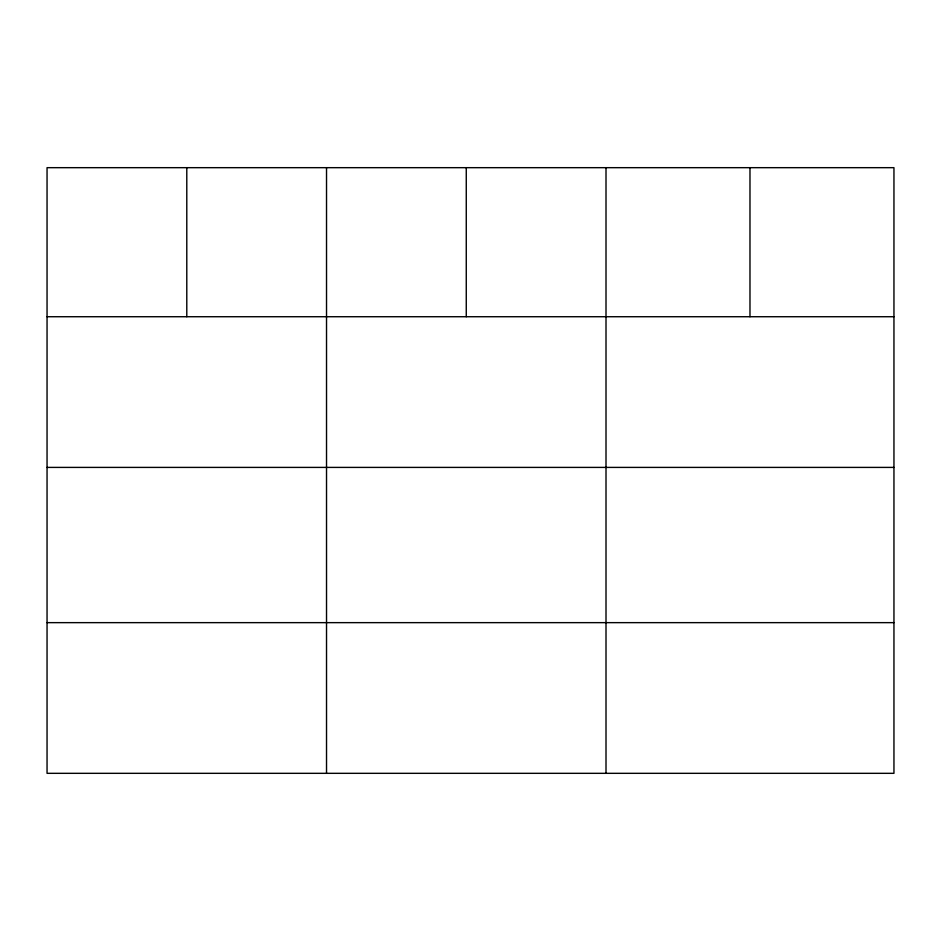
<?xml version="1.0" encoding="UTF-8"?>
<svg xmlns="http://www.w3.org/2000/svg" width="941" height="941" viewBox="0 0 941 941"><rect width="100%" height="100%" fill="white"/><g stroke="black" fill="none" stroke-linecap="round" stroke-linejoin="round"><path stroke-width="1.41" d="M893.95 316.729L893.95 773.326L47.05 773.326L47.05 167.674L893.95 167.674L893.95 316.729L47.05 316.729M47.05 467.406L893.95 467.406M47.05 622.648L893.95 622.648M749.977 167.674L749.977 316.729M606.004 167.674L606.004 773.326M466.265 167.674L466.265 316.729M326.527 167.674L326.527 773.326M186.789 167.674L186.789 316.729"/></g></svg>
